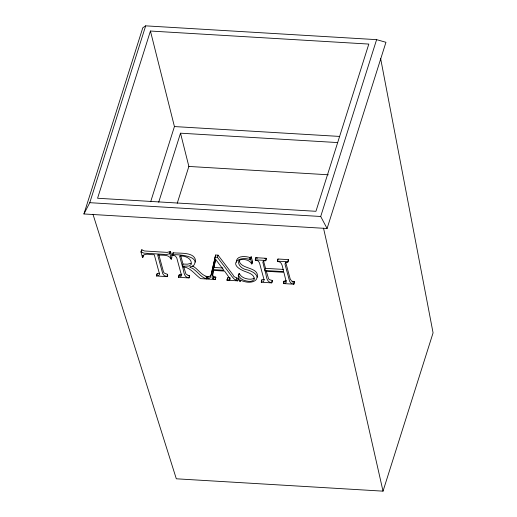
<?xml version="1.0" encoding="UTF-8"?>
<svg xmlns="http://www.w3.org/2000/svg" width="517" height="517" viewBox="0 0 517 517"><rect width="100%" height="100%" fill="white"/><g stroke="black" fill="none" stroke-linecap="round" stroke-linejoin="round"><path stroke-width="0.78" d="M167.043 276.627L164.128 275.567L162.745 273.706L157.646 254.875C161.899 255.669 168.936 253.879 170.998 259.101L171.36 259.127L172.006 256.975L170.52 251.495L167.165 252.386L144.553 250.984L141.606 249.763L140.96 251.915L142.446 257.395L142.802 257.421L142.918 255.65C145.678 252.697 150.809 255.198 154.266 254.674L159.359 273.506L159.417 274.617L158.855 275.322L156.599 276L167.043 276.627C169.796 272.853 163.637 274.766 163.391 271.554L158.906 254.984M240.14 281.429L240.263 280.46L240.812 280.272C254.784 286.78 265.376 275.522 247.656 269.945C237.245 268.678 234.033 255.999 247.617 260.284A7.438 4.588 16.7 0 1 251.572 263.857L251.934 263.877L252.58 261.725L251.281 256.93L250.68 257.401L250.034 259.553C239.591 255.805 228.217 263.483 242.137 270.197C246.17 272.472 254.784 273.357 254.215 279.497C251.889 282.495 247.255 281.3 244.114 280.35A8.266 5.099 16.7 0 1 240.386 278.049L238.621 275.813L239.268 273.661L238.886 273.635L238.24 275.787L239.759 281.403L240.14 281.429L240.573 279.994M213.385 269.615L215.602 259.282L223.829 270.242L213.385 269.615L215.705 259.34M213.553 269.777L212.713 275.38L213.741 276.679L215.783 277.106L215.208 279.503L207.498 279.044L208.08 276.647L209.488 276.466L211.156 275.05L215.634 255.01L218.038 255.152L233.064 274.954C233.6 278.45 240.431 276.976 237.768 280.854L227.053 280.214L227.635 277.816L229.496 277.771M215.634 255.01L210.509 277.202L208.842 278.618L207.433 278.799M195.575 262.164C196.163 251.294 179.386 253.718 173.163 252.742L172.6 255.217L175.289 255.915L176.756 257.86L181.351 274.818L181.448 275.626L180.801 276.666L178.585 277.319L189.028 277.939L189.61 275.542L188.001 275.27L185.887 273.932L183.561 266.152M171.36 259.127L169.873 253.647L166.519 254.538L143.907 253.136L141.315 251.941L141.962 249.789M142.446 257.395L143.093 255.243L143.448 255.269L142.802 257.421M156.535 275.761L157.181 273.609L159.501 273.17M156.599 276L157.181 273.609M169.518 253.621L170.164 251.469M169.873 253.647L170.52 251.495M172.6 255.217L173.163 252.742M166.978 276.382L167.624 274.23M178.52 277.073L179.166 274.921L180.834 274.773L181.887 274.088M178.585 277.319L179.166 274.921M182.352 266.223L179.593 256.038C184.556 255.392 192.589 258.422 191.167 264.555L188.886 266.042L182.352 266.223L182.999 264.071L180.633 255.34M189.028 277.939L189.61 275.542M188.963 277.7C183.315 277.726 184.046 270.481 182.514 266.817C190.366 267.14 194.754 274.482 200.661 278.637L206.632 278.993L207.207 276.595C201.016 275.193 197.888 268.653 192.395 265.88M206.632 278.993L207.207 276.595M207.711 278.327L208.08 276.647M237.768 280.854L234.472 279.354L232.417 277.106L217.392 257.304L218.038 255.152M215.208 279.503L213.094 278.831L213.741 276.679M215.137 279.258L215.783 277.106M227.053 280.214L227.635 277.816M226.989 279.968L229.47 279.91L230.117 277.752M236.023 280.279L236.67 278.127M237.704 280.608L238.35 278.456M249.459 259.689L250.105 257.537L250.68 257.401M250.034 259.553L250.926 256.91M251.934 263.877L250.635 259.082L251.281 256.93M251.579 263.857L252.225 261.705L252.58 261.725M266.307 271.231L268.614 278.863L269.551 279.684L272.323 280.485L271.742 282.883L261.292 282.256L263.644 281.519L264.058 279.755L259.463 262.798L258.086 260.878L255.295 260.096L255.87 257.686L266.313 258.306L265.738 260.717L264.187 260.794L262.791 262.009L264.885 270.507L283.684 271.632C282.366 268.077 282.767 261.356 277.409 261.415L277.991 259.004L288.434 259.631L287.859 262.041L285.371 262.571L285.016 264.329L289.604 281.28L290.987 283.187L293.863 284.201L283.413 283.581L283.995 281.183L286.444 280.725M255.295 260.096L255.87 257.686M265.738 260.717L266.313 258.306M261.227 282.017L261.873 279.859L264.29 279.367M261.292 282.256L261.873 279.859M264.885 270.507L265.531 268.355L263.496 260.852M277.409 261.415L277.991 259.004M271.742 282.883L272.323 280.485M287.859 262.041L288.434 259.631M283.413 283.581L283.995 281.183M293.792 283.962L294.438 281.81L291.633 281.035L290.25 279.128L285.662 262.177M293.863 284.201L294.438 281.81M83.928 213.967L142.795 27.763L145.678 25.85L376.609 39.647L385.953 42.291L327.087 228.495L83.928 213.967L89.777 202.69L145.678 25.85M150.434 31.033L97.571 198.257L315.945 211.298L368.815 44.074L150.434 31.033L174.429 126.562L150.667 201.74M158.693 202.218L180.517 133.186L337.698 142.576M177.228 203.265L188.867 166.448L180.517 133.186M327.087 228.495L320.702 216.481L376.609 39.647M92.976 214.264L176.316 478.8L383.026 491.15L433.072 332.858L380.628 58.499M257.324 277.338C259.295 266.384 240.289 269.887 239.054 260.245M229.47 279.91L230.033 279.548L230.052 278.805L224.585 271.082L213.224 270.404L212.067 277.532L213.094 278.831M254.28 278.14C251.449 279.93 247.766 279.18 244.767 278.198A8.266 5.099 16.7 0 1 241.032 275.897L239.268 273.661M190.967 263.282L187.503 264.193L182.999 264.071M264.833 258.642L266.384 258.565M283.348 283.335L285.798 282.877L286.302 282.153L283.872 272.317L265.066 271.192C266.74 274.966 265.835 282.566 271.677 282.637M174.429 126.562L339.624 136.43M188.867 166.448L328.321 174.778M89.777 202.69L320.702 216.481M140.96 251.915L141.315 251.941M250.28 259.062L250.635 259.082M214.988 257.162L217.392 257.304M172.51 254.894C176.465 254.099 201.973 255.741 193.158 266.1C185.939 267.515 192.279 267.121 194.45 269.816C198.463 272.737 201.436 277.713 206.561 278.747M255.224 259.838L265.667 260.458M277.338 261.156L287.788 261.783M265.531 268.355L283.549 269.428M214.032 267.463L222.866 267.993M238.24 275.787L238.621 275.813M179.231 275.167L180.84 275.257M188.072 275.69L189.681 275.787M205.785 276.75L207.278 276.841M213.54 277.215L215.854 277.351M284.059 281.429L285.668 281.519M292.099 281.907L294.509 282.049M255.941 257.944L257.511 258.19M250.105 257.537C245.575 256.135 235.991 255.295 236.431 262.229M323.519 228.171L383.026 491.15"/></g></svg>
